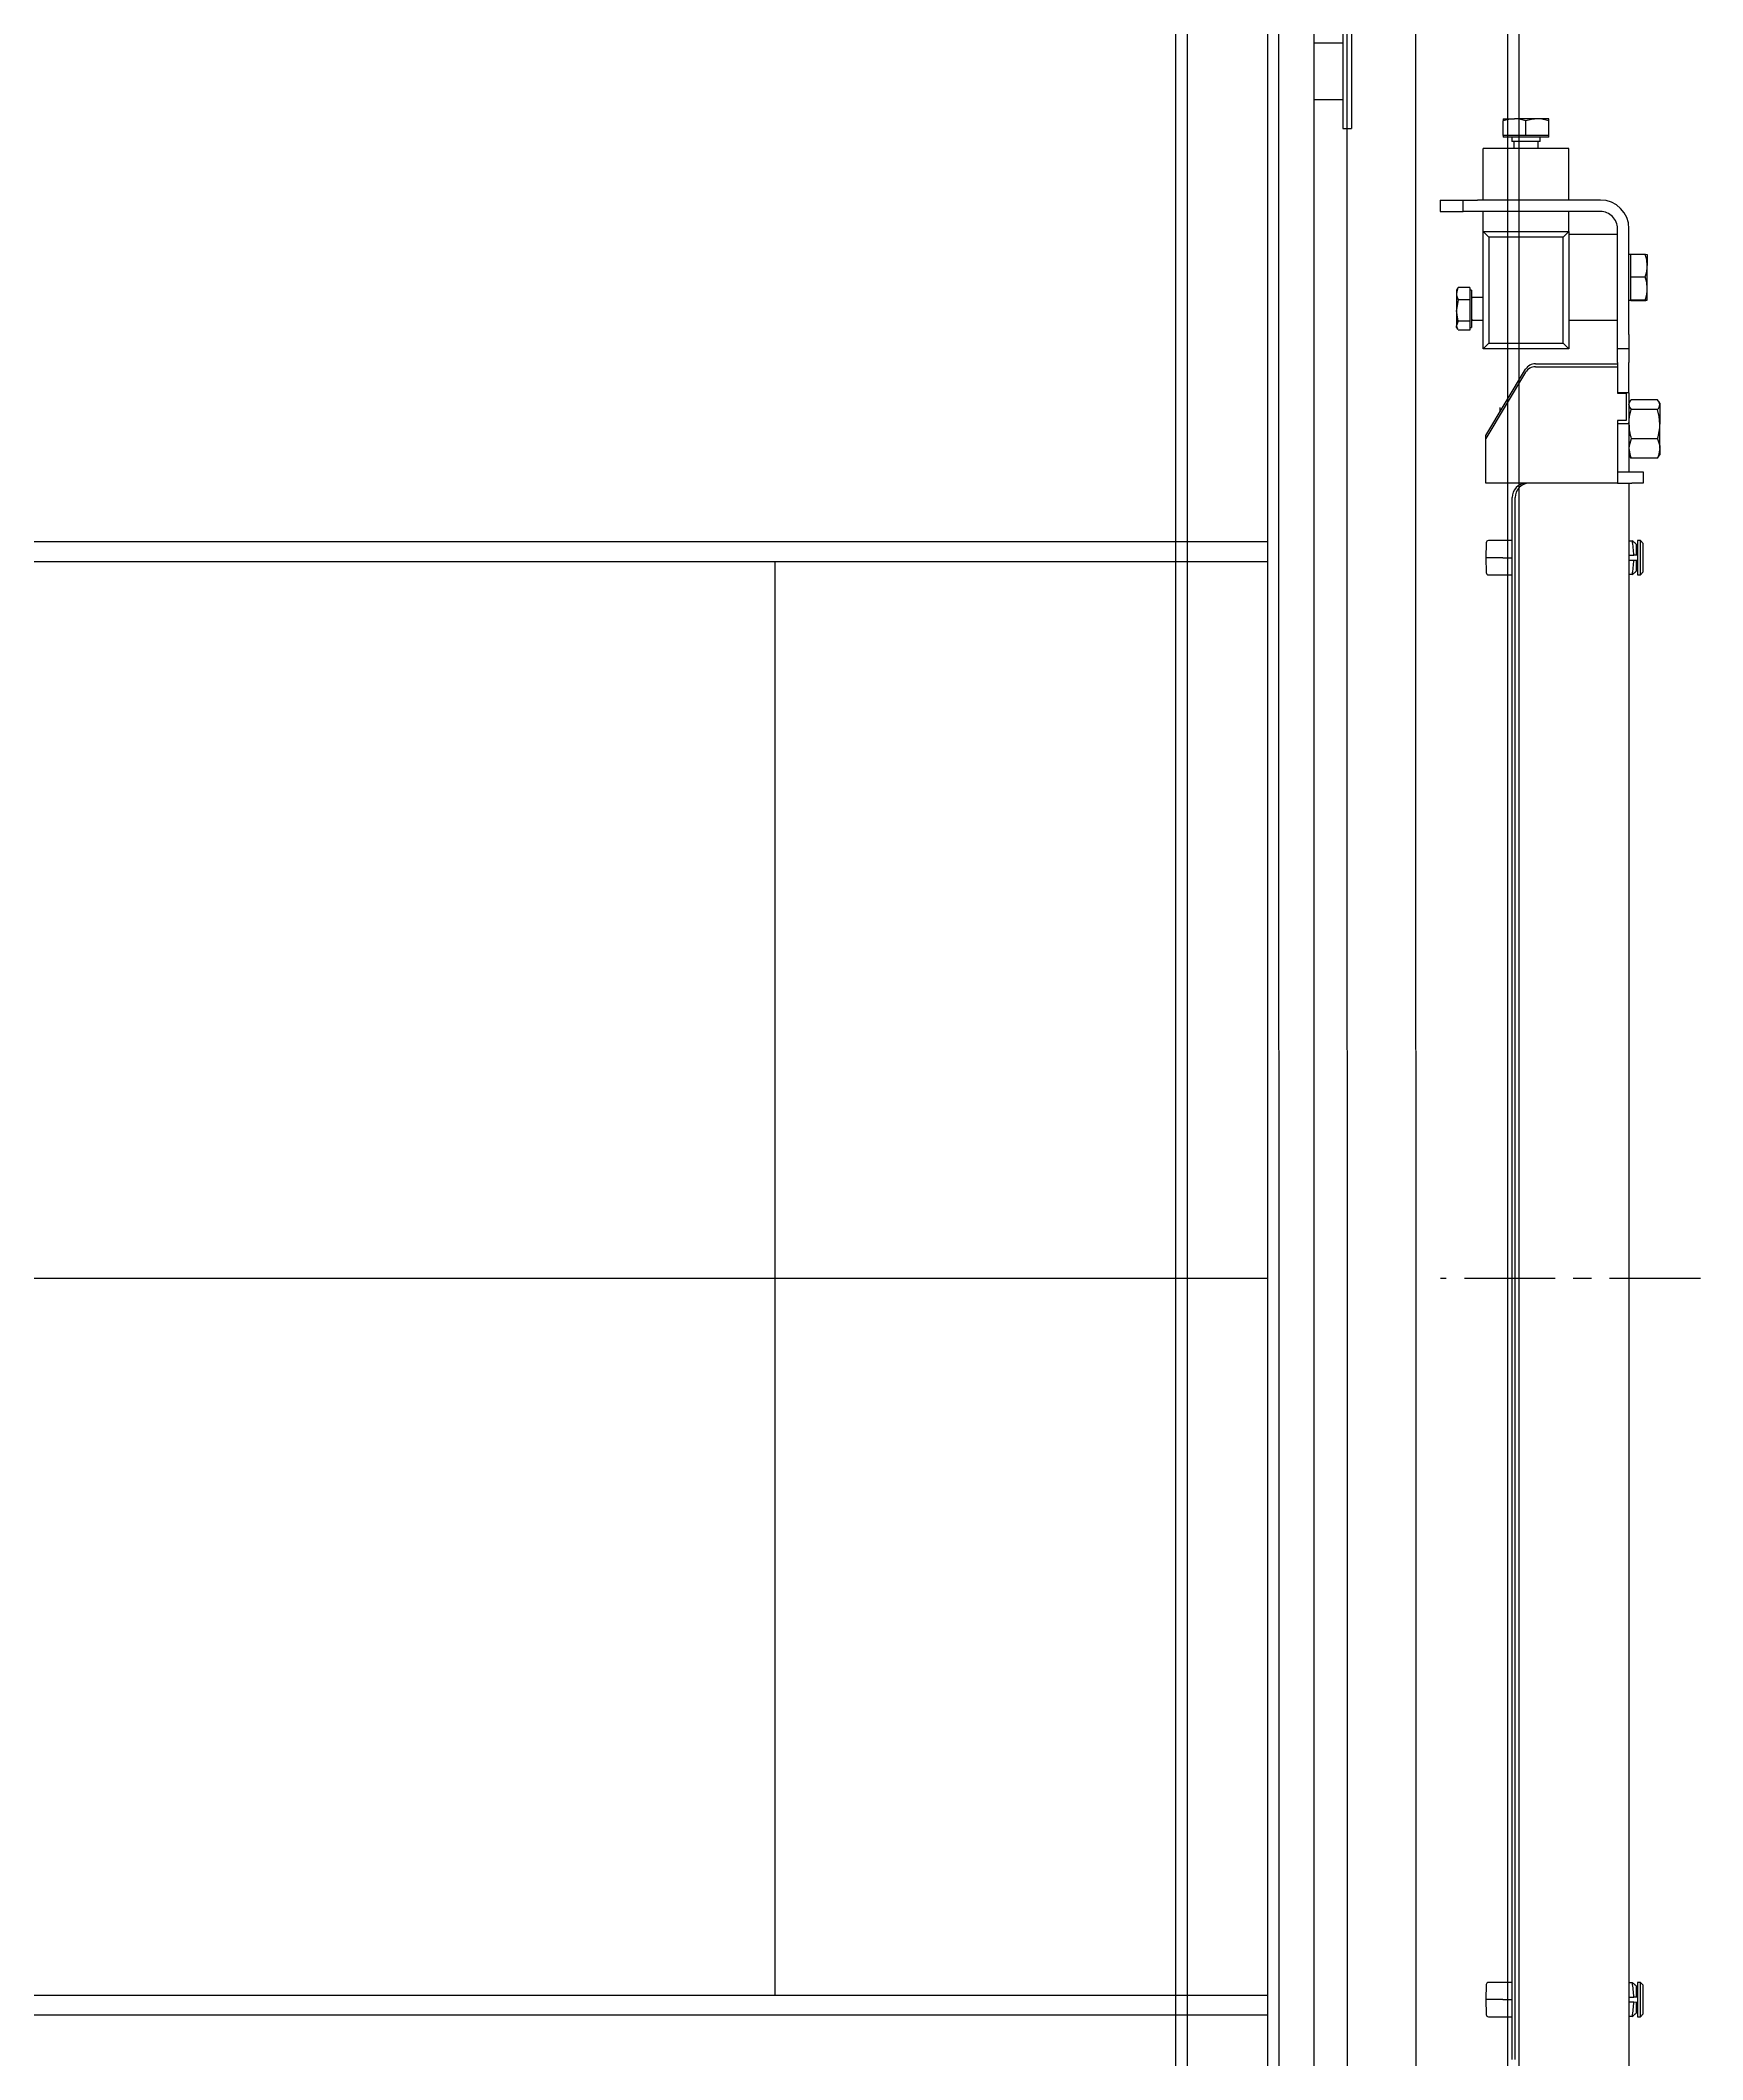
# Model space of a CAD drawing. Header units: inches. Extents: x -955375 to 106222, y -96450 to 64845.
# Drawn here: x 14966 to 15547, y 27002 to 27708 of the extents above; entities that cross this region are included whole.
import ezdxf

# ---------------------------------------------------------------- set-up
doc = ezdxf.new("R2010")
doc.units = ezdxf.units.IN
doc.header["$MEASUREMENT"] = 0
doc.linetypes.add('CENTER', pattern=[50.8, 31.75, -6.35, 6.35, -6.35])
doc.linetypes.add('CONTINUA', pattern=[0])
doc.layers.add('ACHUTECH', color=24, linetype='Continuous', lineweight=18)
doc.layers.add('DIBUJO', color=2, linetype='Continuous')
doc.layers.add('P-EQUIPO NUEVO', color=134, linetype='Continuous')
doc.styles.get("Standard").update_dxf_attribs({"font": 'isocp2.shx'})
doc.dimstyles.new('SUPERPEQUEÑA', dxfattribs={"dimtxt": 0.1, "dimasz": 0.05, "dimexe": 0.1, "dimexo": 0.15, "dimgap": 0.05, "dimtad": 1, "dimzin": 0, "dimdsep": 46, "dimtxsty": 'Standard', "dimblk1": 'CRUZZ', "dimblk2": 'CRUZZ', "dimsah": 1, "dimcen": 0.03, "dimse1": 1, "dimse2": 1, "dimclrd": 109, "dimclre": 4, "dimclrt": 173, "dimadec": 0, "dimazin": 0, "dimtfac": 1, "dimtix": 1, "dimtmove": 1, "dimatfit": 3, "dimldrblk": 'CRUZZ', "dimfxl": 1, "dimtolj": 1, "dimtzin": 0, "dimlwd": -1, "dimarcsym": 0})

# ---------------------------------------------------------------- blocks, each defined once
blk = doc.blocks.new('CRUZ')
at = {"layer": 'DIBUJO', "color": 7, "lineweight": -3}
for p, q in [((-0.2, 0), (0.2, 0)), ((0, 0.2), (0, -0.2))]:
    blk.add_line(p, q, dxfattribs=at)
at = {"layer": 'DIBUJO', "color": 7, "lineweight": -3, "const_width": 0.05}
blk.add_lwpolyline([(0, 0, 1), (0, 0, 1)], format="xyb", close=True, dxfattribs=at)
blk = doc.blocks.new('CRUZZ')
at = {"layer": 'DIBUJO', "color": 3, "xscale": 10, "yscale": 10, "zscale": 10}
blk.add_blockref('CRUZ', (0, 0), dxfattribs=at)
blk = doc.blocks.new('*D185')
at = {"layer": 'ACHUTECH', "color": 7, "ltscale": 500, "transparency": 16777216}
blk.add_line((5118.65, 54499.15), (5118.65, 25409.93), dxfattribs=at)
at = {"layer": 'Defpoints', "color": 0, "linetype": 'CONTINUA', "ltscale": 500, "transparency": 16777216}
for p in [(26169.23, 54499.2), (5118.65, 25409.88), (6592.24, 25409.88)]:
    blk.add_point(p, dxfattribs=at)
at = {"layer": 'ACHUTECH', "color": 7, "linetype": 'CONTINUA', "ltscale": 500, "transparency": 16777216, "xscale": 0.05, "yscale": 0.05, "zscale": 0.05}
for p, rotation in [((5118.65, 54499.2), 90), ((5118.65, 25409.88), 270)]:
    blk.add_blockref('CRUZZ', p, dxfattribs=dict(at, rotation=rotation))
at = {"layer": 'ACHUTECH', "color": 7, "linetype": 'CONTINUA', "lineweight": 13, "ltscale": 500, "transparency": 16777216, "insert": (5118.56, 39954.54), "char_height": 0.15, "attachment_point": 5, "rotation": 90}
blk.add_mtext('\\A1;29089.32', dxfattribs=at)
blk = doc.blocks.new('*D201')
at = {"layer": 'ACHUTECH', "color": 7, "ltscale": 500, "transparency": 16777216}
blk.add_line((4340.12, 59153.03), (4340.12, 15437.33), dxfattribs=at)
at = {"layer": 'Defpoints', "color": 0, "linetype": 'CONTINUA', "ltscale": 500, "transparency": 16777216}
for p in [(21639.15, 59153.08), (4340.12, 15437.28), (6285.39, 15437.28)]:
    blk.add_point(p, dxfattribs=at)
at = {"layer": 'ACHUTECH', "color": 7, "linetype": 'CONTINUA', "ltscale": 500, "transparency": 16777216, "xscale": 0.05, "yscale": 0.05, "zscale": 0.05}
for p, rotation in [((4340.12, 59153.08), 90), ((4340.12, 15437.28), 270)]:
    blk.add_blockref('CRUZZ', p, dxfattribs=dict(at, rotation=rotation))
at = {"layer": 'ACHUTECH', "color": 7, "linetype": 'CONTINUA', "lineweight": 13, "ltscale": 500, "transparency": 16777216, "insert": (4340.02, 37295.18), "char_height": 0.15, "attachment_point": 5, "rotation": 90}
blk.add_mtext('\\A1;43715.81', dxfattribs=at)
blk = doc.blocks.new('termoformadora 2')
for p, q in [((133851.99, -8685.73), (133852.17, -10005.73)), ((133828.08, -8745.76), (133828.17, -9945.73)), ((133876.17, -9945.69), (133876.08, -8745.69)), ((133792.17, -9683.16), (133792.17, -8813.16)), ((133796.17, -9683.16), (133796.17, -8813.16)), ((133863.67, -8809.36), (133863.67, -9685.36)), ((133879.94, -8812.36), (133879.94, -9682.36)), ((133908.17, -9683.16), (133908.17, -8813.16)), ((133912.17, -9683.16), (133912.17, -8813.16)), ((133753.67, -9525.36), (133753.67, -8969.36)), ((133793.47, -8974.36), (133793.47, -9520.36)), ((133794.51, -8974.36), (133794.51, -9520.36)), ((133749.67, -8989.36), (133748.67, -8990.36)), ((133748.67, -8990.36), (133748.67, -8995.36)), ((133750.67, -8989.36), (133749.67, -8989.36)), ((133749.67, -8989.36), (133749.67, -9001.36)), ((133750.67, -9001.36), (133750.67, -8989.36)), ((133751.17, -8991.02), (133750.67, -8991)), ((133751.17, -8994.5), (133751.17, -8990.61)), ((133752.56, -8989.43), (133753.57, -8989.43)), ((133753.67, -8990.23), (133753.57, -8990.23)), ((133797.7, -8989.36), (133794.51, -8989.36)), ((133802.78, -8989.36), (133797.7, -8989.36)), ((133803.67, -8995.36), (133803.58, -8990.15)), ((133879.94, -8989.86), (135352.17, -8989.86)), ((133748.67, -8995.36), (133748.67, -9000.36)), ((133751.98, -8994.52), (133750.67, -8994.49)), ((133750.67, -8996.24), (133751.98, -8996.21)), ((133751.98, -8994.52), (133751.17, -8994.5)), ((133751.17, -8996.23), (133751.98, -8996.21)), ((133751.17, -9000.12), (133751.17, -8996.23)), ((133753.57, -8994.54), (133751.98, -8994.52)), ((133753.57, -8996.19), (133751.98, -8996.21)), ((133753.67, -8994.55), (133753.57, -8994.54)), ((133753.57, -8996.19), (133753.67, -8996.18)), ((133797.75, -8995.36), (133794.51, -8995.36)), ((133797.75, -8995.36), (133803.67, -8995.36)), ((133803.58, -9000.58), (133803.67, -8995.36)), ((134052.17, -8996.86), (133879.94, -8996.86)), ((134052.17, -8996.86), (134052.17, -9497.86)), ((135212.17, -8996.86), (134052.17, -8996.86)), ((133748.67, -9000.36), (133749.67, -9001.36)), ((133749.67, -9001.36), (133750.67, -9001.36)), ((133750.67, -8999.73), (133751.17, -8999.71)), ((133753.57, -9001.3), (133752.56, -9001.3)), ((133752.56, -9001.3), (133752.56, -9001.3)), ((133753.57, -9000.5), (133753.67, -9000.5)), ((133794.51, -9001.36), (133797.7, -9001.36)), ((133797.7, -9001.36), (133802.78, -9001.36)), ((133879.94, -9247.36), (134052.17, -9247.36)), ((134052.17, -9247.36), (135212.17, -9247.36)), ((133749.67, -9493.36), (133748.67, -9494.36)), ((133748.67, -9494.36), (133748.67, -9499.36)), ((133748.67, -9499.36), (133748.67, -9504.36)), ((133750.67, -9493.36), (133749.67, -9493.36)), ((133749.67, -9493.36), (133749.67, -9505.36)), ((133750.67, -9505.36), (133750.67, -9493.36)), ((133751.17, -9495.02), (133750.67, -9495)), ((133751.98, -9498.52), (133750.67, -9498.49)), ((133750.67, -9500.24), (133751.98, -9500.21)), ((133751.17, -9498.5), (133751.17, -9494.61)), ((133751.98, -9498.52), (133751.17, -9498.5)), ((133751.17, -9500.23), (133751.98, -9500.21)), ((133751.17, -9504.12), (133751.17, -9500.23)), ((133753.57, -9498.54), (133751.98, -9498.52)), ((133753.57, -9500.19), (133751.98, -9500.21)), ((133752.56, -9493.43), (133753.57, -9493.43)), ((133753.67, -9494.23), (133753.57, -9494.23)), ((133753.67, -9498.55), (133753.57, -9498.54)), ((133753.57, -9500.19), (133753.67, -9500.18)), ((133797.7, -9493.36), (133794.51, -9493.36)), ((133797.75, -9499.36), (133794.51, -9499.36)), ((133802.78, -9493.36), (133797.7, -9493.36)), ((133797.75, -9499.36), (133803.67, -9499.36)), ((133803.67, -9499.36), (133803.58, -9494.15)), ((133803.58, -9504.58), (133803.67, -9499.36)), ((133879.94, -9497.86), (134052.17, -9497.86)), ((134052.17, -9497.86), (135212.17, -9497.86)), ((133748.67, -9504.36), (133749.67, -9505.36)), ((133749.67, -9505.36), (133750.67, -9505.36)), ((133750.67, -9503.73), (133751.17, -9503.71)), ((133753.57, -9505.3), (133752.56, -9505.3)), ((133752.56, -9505.3), (133752.56, -9505.3)), ((133753.57, -9504.5), (133753.67, -9504.5)), ((133794.51, -9505.36), (133797.7, -9505.36)), ((133797.7, -9505.36), (133802.78, -9505.36)), ((133879.94, -9504.86), (135352.17, -9504.86)), ((133748.67, -9529.36), (133748.67, -9525.36)), ((133748.67, -9525.36), (133752.67, -9525.36)), ((133757.67, -9525.36), (133752.67, -9525.36)), ((133757.67, -9532.78), (133757.67, -9525.36)), ((133757.67, -9525.36), (133803.67, -9525.36)), ((133803.67, -9525.36), (133803.67, -9532.78)), ((133743.18, -9534.83), (133742.87, -9535.36)), ((133742.87, -9537.56), (133743.33, -9535.02)), ((133742.87, -9537.56), (133742.87, -9535.36)), ((133743.67, -9534.16), (133743.2, -9534.84)), ((133743.33, -9535.02), (133743.67, -9534.16)), ((133743.33, -9535.02), (133743.33, -9535.02)), ((133743.67, -9534.16), (133743.67, -9534.16)), ((133743.67, -9534.16), (133743.67, -9534.16)), ((133743.67, -9534.16), (133752.87, -9534.16)), ((133752.67, -9529.36), (133748.67, -9529.36)), ((133757.67, -9529.36), (133752.67, -9529.36)), ((133753.21, -9535.02), (133752.87, -9534.16)), ((133752.87, -9534.16), (133752.87, -9534.16)), ((133752.87, -9534.16), (133752.87, -9534.16)), ((133752.87, -9534.16), (133753.34, -9534.84)), ((133753.67, -9537.56), (133753.21, -9535.02)), ((133753.21, -9535.02), (133753.21, -9535.02)), ((133753.67, -9535.36), (133753.36, -9534.83)), ((133753.67, -9529.72), (133753.67, -9529.36)), ((133753.67, -9546.1), (133753.67, -9529.72)), ((133757.67, -9547.27), (133757.67, -9532.78)), ((133803.67, -9532.78), (133803.67, -9541.01)), ((133742.93, -9538.48), (133742.87, -9537.56)), ((133742.87, -9537.56), (133742.87, -9537.56)), ((133742.87, -9537.56), (133742.87, -9537.56)), ((133742.87, -9537.56), (133742.87, -9546.06)), ((133743.67, -9540.96), (133742.93, -9538.48)), ((133742.93, -9538.48), (133742.93, -9538.48)), ((133743.67, -9540.96), (133752.87, -9540.96)), ((133752.87, -9540.96), (133753.61, -9538.48)), ((133753.61, -9538.48), (133753.67, -9537.56)), ((133753.61, -9538.48), (133753.61, -9538.48)), ((133753.67, -9537.56), (133753.67, -9537.56)), ((133753.67, -9537.56), (133753.67, -9537.56)), ((133789.82, -9564.17), (133803.67, -9541.01)), ((133803.67, -9542.04), (133789.82, -9565.2)), ((133803.67, -9541.01), (133803.67, -9542.04)), ((133742.87, -9546.06), (133743.09, -9548.66)), ((133742.87, -9552.87), (133742.87, -9546.06)), ((133743.09, -9548.66), (133743.09, -9548.66)), ((133743.09, -9548.66), (133743.67, -9551.16)), ((133753.45, -9548.66), (133752.87, -9551.16)), ((133753.67, -9546.06), (133753.45, -9548.66)), ((133753.45, -9548.66), (133753.45, -9548.66)), ((133753.67, -9546.1), (133757.67, -9546.1)), ((133753.67, -9556.95), (133753.67, -9546.1)), ((133754.67, -9556.92), (133754.67, -9547.27)), ((133754.67, -9547.27), (133757.67, -9547.27)), ((133742.87, -9552.87), (133743.09, -9553.74)), ((133742.87, -9553.36), (133742.87, -9552.87)), ((133742.87, -9553.36), (133743.18, -9553.9)), ((133743.09, -9553.74), (133743.09, -9553.74)), ((133743.09, -9553.74), (133743.67, -9554.57)), ((133743.67, -9551.16), (133743.67, -9551.16)), ((133743.67, -9551.16), (133743.67, -9551.16)), ((133743.67, -9551.16), (133752.87, -9551.16)), ((133743.67, -9554.57), (133743.67, -9554.57)), ((133743.67, -9554.57), (133743.67, -9554.57)), ((133743.67, -9554.57), (133752.87, -9554.57)), ((133752.87, -9551.16), (133752.87, -9551.16)), ((133752.87, -9551.16), (133752.87, -9551.16)), ((133753.45, -9553.74), (133752.87, -9554.57)), ((133752.87, -9554.57), (133752.87, -9554.57)), ((133752.87, -9554.57), (133752.87, -9554.57)), ((133753.36, -9553.9), (133753.67, -9553.36)), ((133753.67, -9552.87), (133753.45, -9553.74)), ((133753.45, -9553.74), (133753.45, -9553.74)), ((133798.67, -9550.41), (133798.67, -9551.85)), ((133753.67, -9556.95), (133757.67, -9556.95)), ((133753.67, -9556.95), (133753.67, -9567.62)), ((133757.67, -9556.92), (133754.67, -9556.92)), ((133754.67, -9556.92), (133754.67, -9556.95)), ((133757.67, -9556.95), (133757.67, -9556.92)), ((133757.67, -9567.62), (133757.67, -9556.95)), ((133753.67, -9572.36), (133753.67, -9567.62)), ((133786.36, -9566.1), (133757.67, -9566.1)), ((133786.36, -9567.14), (133757.67, -9567.14)), ((133757.67, -9567.62), (133757.67, -9572.36)), ((133753.67, -9572.36), (133757.67, -9572.36)), ((133753.67, -9577.36), (133753.67, -9572.36)), ((133753.67, -9577.36), (133753.67, -9614.36)), ((133757.67, -9572.36), (133757.67, -9577.36)), ((133757.67, -9577.36), (133757.67, -9614.36)), ((133776.67, -9574.36), (133774.67, -9572.36)), ((133774.67, -9572.36), (133804.67, -9572.36)), ((133774.67, -9613.36), (133774.67, -9572.36)), ((133802.67, -9574.36), (133776.67, -9574.36)), ((133776.67, -9574.36), (133776.67, -9611.36)), ((133802.67, -9574.36), (133804.67, -9572.36)), ((133802.67, -9611.36), (133802.67, -9574.36)), ((133804.67, -9572.36), (133804.67, -9613.36)), ((133774.67, -9582.36), (133757.67, -9582.36)), ((133807.17, -9582.36), (133804.67, -9582.36)), ((133808.27, -9582.36), (133807.17, -9582.36)), ((133809.27, -9579.86), (133808.67, -9579.86)), ((133808.67, -9591.67), (133808.67, -9579.86)), ((133809.27, -9580.46), (133809.27, -9578.89)), ((133809.27, -9578.89), (133813.39, -9578.89)), ((133809.27, -9582.03), (133809.27, -9580.46)), ((133809.27, -9585.77), (133809.27, -9582.03)), ((133809.27, -9582.03), (133813.39, -9582.03)), ((133813.39, -9582.03), (133813.97, -9580.57)), ((133813.39, -9582.03), (133813.97, -9585.77)), ((133813.51, -9579.21), (133813.97, -9580.46)), ((133813.97, -9579.86), (133813.57, -9579.17)), ((133813.97, -9579.86), (133813.97, -9580.46)), ((133813.97, -9580.57), (133813.97, -9580.46)), ((133813.97, -9580.46), (133813.97, -9580.46)), ((133813.97, -9580.46), (133813.97, -9580.46)), ((133813.97, -9585.77), (133813.97, -9580.46)), ((133813.97, -9580.57), (133813.97, -9580.57)), ((133747.76, -9589.28), (133747.27, -9589.37)), ((133747.27, -9589.36), (133747.27, -9589.36)), ((133747.27, -9589.37), (133747.31, -9589.39)), ((133747.27, -9589.37), (133747.27, -9589.37)), ((133747.27, -9589.37), (133747.27, -9589.37)), ((133747.27, -9589.37), (133747.27, -9593.52)), ((133747.31, -9589.39), (133747.31, -9589.39)), ((133747.31, -9589.39), (133747.98, -9589.47)), ((133747.98, -9589.26), (133747.76, -9589.28)), ((133747.76, -9589.28), (133747.76, -9589.28)), ((133753.07, -9589.26), (133747.98, -9589.26)), ((133747.98, -9589.47), (133747.98, -9589.47)), ((133747.98, -9589.47), (133747.98, -9589.47)), ((133753.07, -9589.47), (133747.98, -9589.47)), ((133753.07, -9589.26), (133753.07, -9589.37)), ((133753.67, -9589.36), (133753.07, -9589.36)), ((133753.07, -9589.37), (133753.07, -9589.47)), ((133753.07, -9589.47), (133753.07, -9593.52)), ((133804.67, -9590.36), (133807.17, -9590.36)), ((133807.17, -9590.36), (133808.27, -9590.36)), ((133808.67, -9592.86), (133808.67, -9591.67)), ((133809.27, -9589.5), (133809.27, -9585.77)), ((133809.27, -9589.5), (133813.39, -9589.5)), ((133809.27, -9591.67), (133809.27, -9589.5)), ((133809.27, -9593.84), (133809.27, -9591.67)), ((133813.39, -9589.5), (133813.97, -9586.03)), ((133813.93, -9591.14), (133813.39, -9589.5)), ((133813.39, -9589.5), (133813.39, -9589.5)), ((133813.39, -9589.5), (133813.39, -9589.5)), ((133813.61, -9593.36), (133813.97, -9591.67)), ((133813.97, -9591.67), (133813.93, -9591.14)), ((133813.93, -9591.14), (133813.93, -9591.14)), ((133813.97, -9586.03), (133813.97, -9585.77)), ((133813.97, -9585.77), (133813.97, -9585.77)), ((133813.97, -9585.77), (133813.97, -9585.77)), ((133813.97, -9591.67), (133813.97, -9585.77)), ((133813.97, -9586.03), (133813.97, -9586.03)), ((133813.97, -9591.67), (133813.97, -9591.67)), ((133813.97, -9591.67), (133813.97, -9591.67)), ((133813.97, -9592.86), (133813.97, -9591.67)), ((133747.27, -9593.52), (133747.47, -9595.58)), ((133747.27, -9593.52), (133747.27, -9601.52)), ((133747.47, -9595.58), (133747.47, -9595.58)), ((133747.47, -9595.58), (133747.98, -9597.57)), ((133747.98, -9597.57), (133747.98, -9597.57)), ((133747.98, -9597.57), (133747.98, -9597.57)), ((133753.07, -9597.57), (133747.98, -9597.57)), ((133753.07, -9593.52), (133753.07, -9597.57)), ((133753.07, -9597.57), (133753.07, -9601.52)), ((133808.67, -9592.86), (133809.27, -9592.86)), ((133809.27, -9593.84), (133813.39, -9593.84)), ((133813.39, -9593.84), (133813.61, -9593.36)), ((133813.39, -9593.84), (133813.51, -9593.52)), ((133813.57, -9593.56), (133813.97, -9592.86)), ((133813.61, -9593.36), (133813.61, -9593.36)), ((133747.27, -9601.52), (133747.47, -9603.53)), ((133747.27, -9605.36), (133747.27, -9601.52)), ((133747.31, -9605.39), (133747.27, -9605.36)), ((133747.27, -9605.36), (133747.27, -9605.36)), ((133747.27, -9605.36), (133747.27, -9605.36)), ((133747.27, -9605.36), (133747.27, -9605.37)), ((133747.98, -9605.46), (133747.31, -9605.39)), ((133747.31, -9605.39), (133747.31, -9605.39)), ((133747.47, -9603.53), (133747.47, -9603.53)), ((133747.47, -9603.53), (133747.98, -9605.46)), ((133747.98, -9605.46), (133747.98, -9605.46)), ((133747.98, -9605.46), (133747.98, -9605.46)), ((133753.07, -9605.46), (133747.98, -9605.46)), ((133753.07, -9601.52), (133753.07, -9605.46)), ((133753.07, -9605.36), (133753.67, -9605.36)), ((133757.67, -9612.36), (133774.67, -9612.36)), ((133774.67, -9613.36), (133776.67, -9611.36)), ((133776.67, -9611.36), (133802.67, -9611.36)), ((133804.67, -9613.36), (133802.67, -9611.36)), ((133804.67, -9613.36), (133774.67, -9613.36)), ((133774.67, -9613.36), (133774.67, -9620.36)), ((133804.67, -9613.36), (133804.67, -9620.36)), ((133763.67, -9620.36), (133806.67, -9620.36)), ((133763.67, -9624.36), (133806.67, -9624.36)), ((133774.67, -9624.36), (133774.67, -9642.36)), ((133804.67, -9624.36), (133804.67, -9642.36)), ((133806.67, -9620.36), (133811.67, -9620.36)), ((133811.67, -9624.36), (133806.67, -9624.36)), ((133811.67, -9620.36), (133811.67, -9624.36)), ((133819.67, -9620.36), (133811.67, -9620.36)), ((133819.67, -9624.36), (133811.67, -9624.36)), ((133819.67, -9624.36), (133819.67, -9620.36)), ((133774.67, -9642.36), (133804.67, -9642.36)), ((133781.67, -9646.36), (133781.67, -9646.96)), ((133781.67, -9646.36), (133797.67, -9646.36)), ((133781.67, -9646.96), (133781.67, -9652.05)), ((133781.67, -9646.96), (133785.67, -9646.96)), ((133784.67, -9644.86), (133784.67, -9646.36)), ((133784.67, -9644.86), (133794.67, -9644.86)), ((133785.42, -9642.36), (133785.42, -9644.86)), ((133785.67, -9646.96), (133789.67, -9646.96)), ((133789.67, -9646.96), (133789.67, -9652.05)), ((133789.67, -9646.96), (133793.67, -9646.96)), ((133793.67, -9646.96), (133797.67, -9646.96)), ((133793.92, -9644.86), (133793.92, -9642.36)), ((133794.67, -9646.36), (133794.67, -9644.86)), ((133797.67, -9646.96), (133797.67, -9646.36)), ((133797.67, -9646.96), (133797.67, -9652.05)), ((133781.67, -9652.05), (133781.67, -9652.76)), ((133781.67, -9652.76), (133785.67, -9652.76)), ((133785.67, -9652.76), (133787.71, -9652.57)), ((133785.67, -9652.76), (133793.67, -9652.76)), ((133787.71, -9652.57), (133789.67, -9652.05)), ((133787.71, -9652.57), (133787.71, -9652.57)), ((133789.67, -9652.05), (133789.67, -9652.05)), ((133789.67, -9652.05), (133789.67, -9652.05)), ((133793.67, -9652.76), (133795.71, -9652.57)), ((133797.67, -9652.76), (133793.67, -9652.76)), ((133795.71, -9652.57), (133797.67, -9652.05)), ((133795.71, -9652.57), (133795.71, -9652.57)), ((133797.67, -9652.05), (133797.67, -9652.05)), ((133797.67, -9652.05), (133797.67, -9652.05)), ((133797.67, -9652.76), (133797.67, -9652.05)), ((133850.67, -9697.36), (133850.67, -9649.36)), ((133853.67, -9649.36), (133850.67, -9649.36)), ((133853.67, -9697.36), (133853.67, -9649.36)), ((133853.67, -9659.36), (133863.67, -9659.36)), ((133863.67, -9679.36), (133853.67, -9679.36))]:
    blk.add_line(p, q)
at = {"linetype": 'CENTER'}
blk.add_line((133728.67, -9247.36), (133819.51, -9247.36), dxfattribs=at)
for centre, radius, start, end in [((134075.45, -9370.09), 499.16, 130.3063, 130.51523), ((133780.83, -8995.18), 28.85, 168.51097, 178.68064), ((133802.78, -8990.16), 0.8, 1, 90), ((133780.74, -8995.56), 28.76, 181.30658, 191.50845), ((134056.93, -8642.35), 470.63, 229.48128, 229.70292), ((133802.78, -9000.56), 0.8, 270, 359), ((134075.45, -9874.09), 499.16, 130.3063, 130.51523), ((133780.83, -9499.18), 28.85, 168.51097, 178.68064), ((133780.74, -9499.56), 28.76, 181.30658, 191.50845), ((133802.78, -9494.16), 0.8, 1, 90), ((134056.93, -9146.35), 470.63, 229.48128, 229.70292), ((133802.78, -9504.56), 0.8, 270, 359), ((133788.55, -9520.45), 4.92, 271.01027, 0.97565), ((133789.59, -9520.45), 4.92, 271.01022, 0.97565), ((133760.24, -9546.18), 17.37, 162.49764, 179.59898), ((133736.3, -9546.18), 17.37, 0.40097, 17.5024), ((133745.34, -9552.99), 2.47, 132.3558, 177.13398), ((133751.2, -9552.99), 2.47, 2.86591, 47.6443), ((133786.39, -9562.07), 4.03, 269.63998, 328.65471), ((133786.39, -9563.11), 4.03, 269.63998, 328.65471), ((133808.27, -9581.96), 0.4, 270, 0), ((133759.69, -9593.62), 12.42, 160.46293, 179.52584), ((133808.27, -9590.76), 0.4, 0, 90), ((133759.1, -9601.62), 11.83, 159.97602, 179.50697), ((133763.67, -9614.36), 10, 180, 270), ((133763.67, -9614.36), 6, 179.98442, 270), ((133785.77, -9640.64), 12.12, 250.22533, 269.51826), ((133793.77, -9640.64), 12.12, 250.22535, 269.51824)]:
    blk.add_arc(centre, radius, start, end)

msp = doc.modelspace()

# ---------------------------------------------------------------- block references
at = {"layer": 'P-EQUIPO NUEVO', "lineweight": 0, "rotation": 180}
msp.add_blockref('termoformadora 2', (149275.079, 18027.72), dxfattribs=at)

# ---------------------------------------------------------------- dimensions: what is measured, and where the dimension line sits
at = {"layer": 'ACHUTECH', "color": 7, "linetype": 'CONTINUA', "lineweight": 13, "ltscale": 500}
for base, p1, p2, picture, middle in [((4340.116, 15437.278), (21639.15, 59153.085), (6285.39, 15437.278), '*D201', (4340.021, 37295.181)), ((5118.653, 25409.883), (26169.229, 54499.203), (6592.24, 25409.883), '*D185', (5118.558, 39954.543))]:
    dim = msp.add_linear_dim(base=base, p1=p1, p2=p2, angle=90, dimstyle='SUPERPEQUEÑA', override={"dimtxt": 0.15, "dimgap": 0.02, "dimclrd": 7, "dimclrt": 7, "dimfxl": 0.2}, dxfattribs=at)
    dim.commit()
    dim.dimension.update_dxf_attribs({"geometry": picture, "text_midpoint": middle})

doc.saveas('drawing.dxf')
